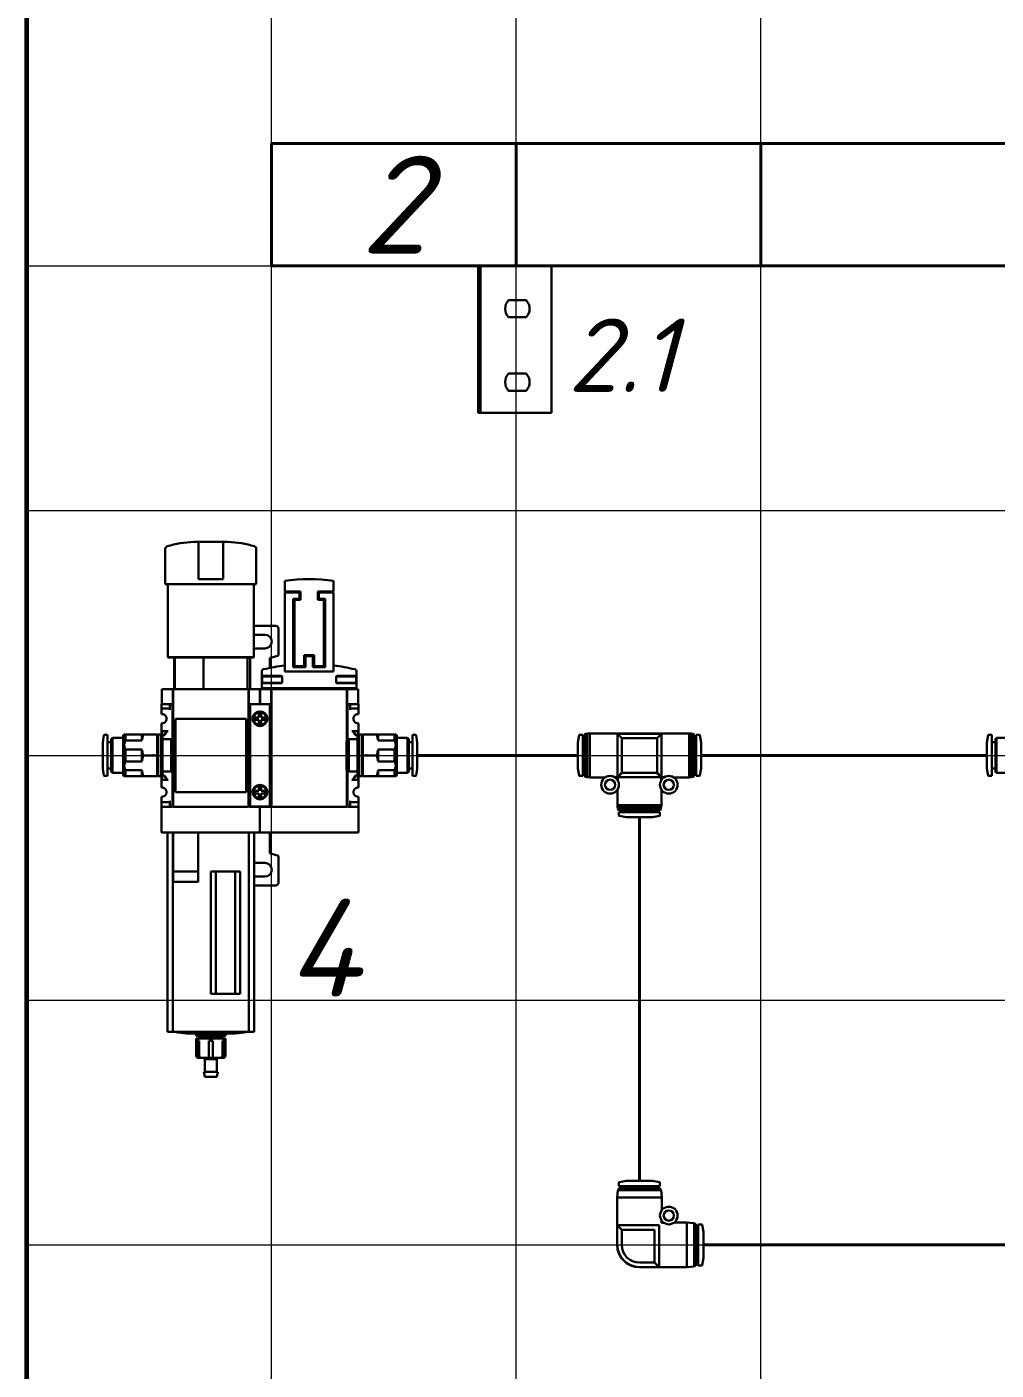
# Model space of a CAD drawing. Header units: millimetres. Extents: x 0 to 53000, y -591 to 24400.
# Drawn here: x 14700 to 15096, y 6049 to 6598 of the extents above; entities that cross this region are included whole.
import ezdxf
from ezdxf.enums import TextEntityAlignment as Align

# ---------------------------------------------------------------- set-up
doc = ezdxf.new("R2010")
doc.units = ezdxf.units.MM
for name, color, linetype, lineweight in [('Основная', 7, 'Continuous', 30), ('Сетчатый лоток', 6, 'Continuous', 40), ('Трубка', 5, 'Continuous', 40)]:
    doc.layers.add(name, color=color, linetype=linetype, lineweight=lineweight)
doc.layers.add('Сетка', color=9, linetype='Continuous', lineweight=20, transparency=0.3)
doc.styles.add('текст', font='isocpeui.ttf')

# ---------------------------------------------------------------- blocks, each defined once
blk = doc.blocks.new('*U407')
at = {"layer": 'Сетка'}
blk.add_line((0, -1500), (0, 500), dxfattribs=at)
blk = doc.blocks.new('*U408')
at = {"layer": 'Сетка', "color": 0, "linetype": 'ByBlock', "lineweight": -2, "transparency": 16777216}
for p in [(0, 0), (100, 0), (200, 0), (300, 0)]:
    blk.add_blockref('*U407', p, dxfattribs=at)
blk = doc.blocks.new('*U409')
at = {"layer": 'Сетка'}
blk.add_line((-800, 0), (700, 0), dxfattribs=at)
blk = doc.blocks.new('*U410')
at = {"layer": 'Сетка', "color": 0, "linetype": 'ByBlock', "lineweight": -2, "transparency": 16777216}
for p in [(0, 1000), (0, 900), (0, 800), (0, 700), (0, 600)]:
    blk.add_blockref('*U409', p, dxfattribs=at)
blk = doc.blocks.new('Фильтр-редуктор')
at = {"layer": 'Основная'}
for p, q in [((2400.5, 496.06), (2400.5, 481.6)), ((2426.1, 498.8), (2412.1, 498.8)), ((2414.1, 483.6), (2414.1, 498.8)), ((2424.1, 483.6), (2424.1, 498.8)), ((2437.7, 481.6), (2437.7, 496.06)), ((2414.1, 483.6), (2424.1, 483.6)), ((2368.9, 478.6), (2368.9, 482.97)), ((2375.4, 478.6), (2368.9, 478.6)), ((2368.9, 478.1), (2374.9, 478.1)), ((2368.9, 445.85), (2368.9, 478.1)), ((2369.4, 478.1), (2369.4, 478.6)), ((2374.9, 475.6), (2374.9, 478.1)), ((2375.4, 478.6), (2375.4, 475.1)), ((2382.4, 475.1), (2382.4, 478.6)), ((2388.9, 478.6), (2382.4, 478.6)), ((2382.9, 478.1), (2388.9, 478.1)), ((2382.9, 478.1), (2382.9, 475.6)), ((2388.4, 478.6), (2388.4, 478.1)), ((2388.9, 482.97), (2388.9, 478.6)), ((2388.9, 478.1), (2388.9, 445.85)), ((2437.7, 481.6), (2400.5, 481.6)), ((2401.5, 481.6), (2401.5, 451.8)), ((2436.7, 451.8), (2436.7, 481.6)), ((2372.4, 447.6), (2372.4, 475.6)), ((2372.4, 475.6), (2374.9, 475.6)), ((2375.4, 475.1), (2372.9, 475.1)), ((2372.9, 475.1), (2372.9, 448.1)), ((2384.9, 475.1), (2382.4, 475.1)), ((2382.9, 475.6), (2385.4, 475.6)), ((2384.9, 448.1), (2384.9, 475.1)), ((2385.4, 475.6), (2385.4, 447.6)), ((2391.5, 463.5), (2391.5, 452.42)), ((2401.5, 464.5), (2392.5, 464.5)), ((2397, 460.9), (2401, 460.9)), ((2376.9, 448.1), (2376.9, 452.6)), ((2376.9, 452.6), (2380.9, 452.6)), ((2380.4, 452.1), (2377.4, 452.1)), ((2377.4, 452.1), (2377.4, 447.6)), ((2380.4, 447.6), (2380.4, 452.1)), ((2380.9, 452.6), (2380.9, 448.1)), ((2395, 451.47), (2395, 447.35)), ((2401, 455.3), (2397, 455.3)), ((2401.5, 451.8), (2401.7, 451.6)), ((2436.7, 451.8), (2401.5, 451.8)), ((2436.5, 451.6), (2401.7, 451.6)), ((2403, 438.6), (2403, 451.47)), ((2404.1, 451.6), (2404.1, 438.6)), ((2422.08, 438.6), (2422.08, 451.6)), ((2433.8, 451.6), (2433.8, 438.6)), ((2434.1, 438.6), (2434.1, 451.6)), ((2436.5, 451.6), (2436.7, 451.8)), ((2359.5, 445.82), (2359.5, 439.1)), ((2388.9, 445.85), (2368.9, 445.85)), ((2377.4, 447.6), (2372.4, 447.6)), ((2372.9, 448.1), (2376.9, 448.1)), ((2385.4, 447.6), (2380.4, 447.6)), ((2380.9, 448.1), (2384.9, 448.1)), ((2398.3, 439.1), (2398.3, 445.82)), ((2359.5, 439.1), (2360, 438.6)), ((2398.3, 439.1), (2359.5, 439.1)), ((2359.73, 443.9), (2359.77, 444.1)), ((2367.93, 443.9), (2359.73, 443.9)), ((2359.73, 441.3), (2359.73, 443.9)), ((2367.93, 441.3), (2359.73, 441.3)), ((2359.77, 441.1), (2359.73, 441.3)), ((2359.77, 444.1), (2367.64, 444.1)), ((2367.64, 441.1), (2359.77, 441.1)), ((2367.64, 444.1), (2367.93, 443.9)), ((2367.93, 441.3), (2367.64, 441.1)), ((2367.93, 443.9), (2367.93, 441.3)), ((2390.16, 444.1), (2389.87, 443.9)), ((2389.87, 443.9), (2398.07, 443.9)), ((2389.87, 443.9), (2389.87, 441.3)), ((2389.87, 441.3), (2398.07, 441.3)), ((2389.87, 441.3), (2390.16, 441.1)), ((2398.03, 444.1), (2390.16, 444.1)), ((2390.16, 441.1), (2398.03, 441.1)), ((2397.8, 438.6), (2398.3, 439.1)), ((2398.07, 443.9), (2398.03, 444.1)), ((2398.03, 441.1), (2398.07, 441.3)), ((2398.07, 441.3), (2398.07, 443.9)), ((2358.9, 438.6), (2358.9, 432.6)), ((2358.9, 438.6), (2398.9, 438.6)), ((2363.4, 432.6), (2363.4, 438.6)), ((2363.5, 390.6), (2363.5, 438.6)), ((2394.3, 390.6), (2394.3, 438.6)), ((2394.4, 432.6), (2394.4, 438.6)), ((2398.9, 432.6), (2398.9, 438.6)), ((2399.1, 438.6), (2399.1, 432.6)), ((2399.1, 438.6), (2439.1, 438.6)), ((2403.6, 432.6), (2403.6, 438.6)), ((2403.7, 390.6), (2403.7, 438.6)), ((2434.5, 390.6), (2434.5, 438.6)), ((2434.6, 432.6), (2434.6, 438.6)), ((2439.1, 432.6), (2439.1, 438.6)), ((2358.8, 428.5), (2358.8, 432.6)), ((2358.8, 432.6), (2363.4, 432.6)), ((2358.8, 430.7), (2362.2, 430.7)), ((2362.2, 430.2), (2362.2, 432.6)), ((2363.2, 432.6), (2363.2, 390.6)), ((2395, 432.6), (2394.4, 432.6)), ((2394.6, 390.6), (2394.6, 432.6)), ((2395, 390.7), (2395, 432.6)), ((2395, 432.6), (2403, 432.6)), ((2399.5, 428.6), (2398.5, 428.6)), ((2398.5, 428.6), (2398.5, 427.1)), ((2399.5, 427.1), (2399.5, 428.6)), ((2403, 390.7), (2403, 432.6)), ((2403.6, 432.6), (2403, 432.6)), ((2403.4, 432.6), (2403.4, 390.6)), ((2434.6, 432.6), (2439.2, 432.6)), ((2434.8, 390.6), (2434.8, 432.6)), ((2435.8, 430.2), (2435.8, 432.6)), ((2435.8, 430.7), (2439.2, 430.7)), ((2439.2, 428.5), (2439.2, 432.6)), ((2358.8, 398.5), (2358.8, 424.7)), ((2397, 427.1), (2397, 426.1)), ((2398.5, 427.1), (2397, 427.1)), ((2397, 426.1), (2398.5, 426.1)), ((2398.5, 426.1), (2398.5, 424.6)), ((2398.5, 424.6), (2399.5, 424.6)), ((2401, 427.1), (2399.5, 427.1)), ((2399.5, 426.1), (2401, 426.1)), ((2399.5, 424.6), (2399.5, 426.1)), ((2401, 426.1), (2401, 427.1)), ((2404.6, 426.6), (2433.6, 426.6)), ((2404.6, 396.6), (2404.6, 426.6)), ((2433.6, 396.6), (2433.6, 426.6)), ((2439.2, 398.5), (2439.2, 424.7)), ((2358.8, 421.55), (2361.5, 421.55)), ((2358.8, 421.55), (2359.1, 419.87)), ((2359.1, 419.87), (2359.71, 419.87)), ((2359.1, 419.87), (2359.1, 403.33)), ((2360.16, 420.11), (2360.78, 421.17)), ((2436.5, 421.55), (2439.2, 421.55)), ((2437.22, 421.17), (2437.84, 420.11)), ((2438.29, 419.87), (2438.9, 419.87)), ((2438.9, 419.87), (2439.2, 421.55)), ((2438.9, 419.87), (2438.9, 403.33)), ((2359.1, 403.33), (2358.8, 401.65)), ((2358.8, 401.65), (2361.5, 401.65)), ((2359.71, 403.33), (2359.1, 403.33)), ((2360.78, 402.03), (2360.16, 403.09)), ((2436.5, 401.65), (2439.2, 401.65)), ((2437.84, 403.09), (2437.22, 402.03)), ((2438.9, 403.33), (2438.29, 403.33)), ((2439.2, 401.65), (2438.9, 403.33)), ((2397, 397.1), (2397, 396.1)), ((2398.5, 397.1), (2397, 397.1)), ((2397, 396.1), (2398.5, 396.1)), ((2398.5, 398.6), (2398.5, 397.1)), ((2399.5, 398.6), (2398.5, 398.6)), ((2398.5, 396.1), (2398.5, 394.6)), ((2399.5, 397.1), (2399.5, 398.6)), ((2401, 397.1), (2399.5, 397.1)), ((2399.5, 396.1), (2401, 396.1)), ((2399.5, 394.6), (2399.5, 396.1)), ((2401, 396.1), (2401, 397.1)), ((2404.6, 396.6), (2433.6, 396.6)), ((2358.8, 380.1), (2358.8, 394.7)), ((2358.8, 392.5), (2362.2, 392.5)), ((2363.2, 390.6), (2358.8, 390.6)), ((2362.2, 390.6), (2362.2, 393)), ((2363.5, 390.6), (2394.3, 390.6)), ((2399, 390.6), (2394.6, 390.6)), ((2395, 390.7), (2403, 390.7)), ((2395.6, 390.6), (2395.6, 390.7)), ((2398.5, 394.6), (2399.5, 394.6)), ((2399, 380.1), (2399, 390.7)), ((2399, 380.1), (2399, 390.7)), ((2403.4, 390.6), (2399, 390.6)), ((2402.4, 390.6), (2402.4, 390.7)), ((2403.7, 390.6), (2434.5, 390.6)), ((2439.2, 390.6), (2434.8, 390.6)), ((2435.8, 390.6), (2435.8, 393)), ((2435.8, 392.5), (2439.2, 392.5)), ((2439.2, 380.1), (2439.2, 394.7)), ((2358.8, 380.1), (2399, 380.1)), ((2395, 380.1), (2395, 371.53)), ((2399, 380.1), (2439.2, 380.1)), ((2401.4, 380.1), (2401.4, 298.71)), ((2403.6, 380.1), (2403.6, 298.71)), ((2424.24, 359.91), (2424.24, 380.1)), ((2434.45, 380.1), (2434.45, 359.91)), ((2434.6, 380.1), (2434.6, 298.71)), ((2436.8, 298.71), (2436.8, 380.1)), ((2391.5, 370.58), (2391.5, 359.5)), ((2397, 367.7), (2401, 367.7)), ((2407.1, 364.21), (2407.1, 314.21)), ((2407.1, 364.21), (2419.1, 364.21)), ((2409.2, 364.21), (2409.2, 314.21)), ((2417, 364.21), (2417, 314.21)), ((2419.1, 314.21), (2419.1, 364.21)), ((2434.45, 364.12), (2424.24, 364.12)), ((2392.5, 358.5), (2401.4, 358.5)), ((2401, 362.1), (2397, 362.1)), ((2434.45, 359.91), (2424.24, 359.91)), ((2407.1, 314.21), (2419.1, 314.21)), ((2401.4, 298.71), (2436.8, 298.71)), ((2409.11, 298), (2429.09, 298)), ((2413.1, 298), (2413.1, 297)), ((2413.1, 298), (2425.1, 298)), ((2425.1, 297), (2413.1, 297)), ((2414.1, 297), (2414.6, 296.5)), ((2414.6, 296.5), (2414.1, 296)), ((2423.6, 296.5), (2414.6, 296.5)), ((2423.6, 296.5), (2424.1, 297)), ((2424.1, 296), (2423.6, 296.5)), ((2425.1, 297), (2425.1, 298)), ((2413.1, 296), (2413.1, 289)), ((2425.1, 296), (2413.1, 296)), ((2413.54, 295), (2413.54, 289)), ((2414.37, 295), (2413.54, 295)), ((2414.37, 289), (2414.37, 295)), ((2419.94, 295), (2418.26, 295)), ((2418.26, 295), (2418.26, 289)), ((2419.94, 289), (2419.94, 295)), ((2423.83, 295), (2423.83, 289)), ((2424.66, 295), (2423.83, 295)), ((2424.66, 289), (2424.66, 295)), ((2425.1, 289), (2425.1, 296)), ((2424.1, 288), (2414.1, 288)), ((2416.1, 288), (2416.6, 287.5)), ((2416.6, 287.5), (2416.6, 282.3)), ((2421.6, 287.5), (2416.6, 287.5)), ((2421.6, 287.5), (2422.1, 288)), ((2421.6, 282.3), (2421.6, 287.5)), ((2416.2, 282.3), (2416.6, 280.3)), ((2422, 282.3), (2416.2, 282.3)), ((2421.6, 280.3), (2416.6, 280.3)), ((2421.6, 280.3), (2422, 282.3))]:
    blk.add_line(p, q, dxfattribs=at)
for points in [[(2360.16, 420.11), (2360.14, 420.08), (2360.12, 420.04), (2360.09, 420.02), (2360.06, 419.99), (2360.03, 419.97), (2359.99, 419.94), (2359.95, 419.92), (2359.92, 419.91), (2359.87, 419.89), (2359.83, 419.88), (2359.79, 419.88), (2359.75, 419.87), (2359.71, 419.87)], [(2360.78, 421.17), (2360.81, 421.22), (2360.85, 421.27), (2360.9, 421.32), (2360.94, 421.36), (2361, 421.4), (2361.05, 421.44), (2361.11, 421.47), (2361.17, 421.49), (2361.24, 421.51), (2361.31, 421.53), (2361.37, 421.54), (2361.44, 421.55), (2361.5, 421.55)], [(2436.5, 421.55), (2436.57, 421.55), (2436.64, 421.54), (2436.71, 421.53), (2436.77, 421.51), (2436.84, 421.49), (2436.9, 421.46), (2436.96, 421.43), (2437.01, 421.39), (2437.07, 421.35), (2437.11, 421.31), (2437.16, 421.26), (2437.19, 421.21), (2437.22, 421.17)], [(2438.29, 419.87), (2438.24, 419.87), (2438.2, 419.88), (2438.16, 419.89), (2438.12, 419.9), (2438.08, 419.91), (2438.04, 419.93), (2438, 419.95), (2437.97, 419.97), (2437.93, 419.99), (2437.9, 420.02), (2437.88, 420.05), (2437.85, 420.08), (2437.84, 420.11)], [(2359.71, 403.33), (2359.76, 403.33), (2359.8, 403.32), (2359.84, 403.31), (2359.88, 403.3), (2359.92, 403.29), (2359.96, 403.27), (2360, 403.25), (2360.03, 403.23), (2360.07, 403.21), (2360.1, 403.18), (2360.12, 403.15), (2360.15, 403.12), (2360.16, 403.09)], [(2361.5, 401.65), (2361.43, 401.65), (2361.36, 401.66), (2361.29, 401.67), (2361.23, 401.69), (2361.16, 401.71), (2361.1, 401.74), (2361.04, 401.77), (2360.99, 401.81), (2360.93, 401.85), (2360.89, 401.89), (2360.84, 401.94), (2360.81, 401.99), (2360.78, 402.03)], [(2437.22, 402.03), (2437.19, 401.98), (2437.15, 401.93), (2437.1, 401.88), (2437.06, 401.84), (2437, 401.8), (2436.95, 401.76), (2436.89, 401.73), (2436.83, 401.71), (2436.76, 401.69), (2436.69, 401.67), (2436.63, 401.66), (2436.56, 401.65), (2436.5, 401.65)], [(2437.84, 403.09), (2437.86, 403.12), (2437.88, 403.16), (2437.91, 403.18), (2437.94, 403.21), (2437.97, 403.23), (2438.01, 403.26), (2438.05, 403.28), (2438.08, 403.29), (2438.13, 403.31), (2438.17, 403.32), (2438.21, 403.32), (2438.25, 403.33), (2438.29, 403.33)], [(2414.64, 288), (2414.42, 288.01), (2414.17, 288.06), (2413.97, 288.16), (2413.82, 288.28)], [(2414.61, 288.28), (2414.75, 288.13), (2414.86, 288.04), (2414.92, 288.01), (2414.92, 288)], [(2418.84, 288), (2418.61, 288.01), (2418.43, 288.06), (2418.34, 288.16), (2418.31, 288.28)], [(2419.89, 288.28), (2419.84, 288.13), (2419.73, 288.04), (2419.57, 288.01), (2419.36, 288)], [(2423.28, 288), (2423.29, 288.01), (2423.36, 288.06), (2423.48, 288.16), (2423.59, 288.28)], [(2424.38, 288.28), (2424.19, 288.13), (2423.96, 288.04), (2423.75, 288.01), (2423.56, 288)]]:
    blk.add_lwpolyline(points, dxfattribs=at)
for centre, radius in [((2399, 426.6), 3), ((2399, 426.6), 2.6), ((2399, 396.6), 3), ((2399, 396.6), 2.6)]:
    blk.add_circle(centre, radius, dxfattribs=at)
for centre, radius, start, end in [((2401.5, 496.06), 1, 106.3418, 180), ((2413.88, 453.84), 45, 92.2671, 106.3418), ((2424.32, 453.84), 45, 73.6582, 87.7329), ((2436.7, 496.06), 1, 0, 73.6582), ((2378.9, 403.6), 80, 82.8192, 97.1808), ((2392.5, 463.5), 1, 90, 180), ((2397, 458.1), 2.8, 90, 270), ((2401, 458.1), 2.8, 79.7134, 90), ((2399, 473.1), 22, 250.0677, 259.5243), ((2401, 458.1), 2.8, 270, 280.2866), ((2399, 473.1), 22, 280.4757, 282.2388), ((2360.5, 445.82), 1, 103.4685, 180), ((2378.9, 368.99), 80, 97.1808, 103.4685), ((2378.9, 368.99), 80, 76.5315, 82.8192), ((2397.3, 445.82), 1, 0, 76.5315), ((2358.9, 426.6), 1.9, 266.983, 93.017), ((2439.1, 426.6), 1.9, 86.983, 273.017), ((2358.9, 396.6), 1.9, 266.983, 93.017), ((2439.1, 396.6), 1.9, 86.983, 273.017), ((2399, 349.9), 22, 100.4757, 109.9323), ((2397, 364.9), 2.8, 90, 270), ((2401, 364.9), 2.8, 81.7868, 90), ((2392.5, 359.5), 1, 180, 270), ((2401, 364.9), 2.8, 270, 278.2132), ((2419.1, 397.5), 100, 261.0779, 264.268), ((2419.1, 397.5), 100, 275.732, 278.9221), ((2414.1, 289), 1, 180, 270), ((2424.1, 289), 1, 270, 0)]:
    blk.add_arc(centre, radius, start, end, dxfattribs=at)
for centre, major_axis, ratio, start_param, end_param in [((2414.46, 289), (0, 1), 0.927184, 1.570796, 2.376927), ((2415.16, 289), (0, -1), 0.788011, 4.712389, 5.51852), ((2418.4, 289), (0, 1), 0.139173, 1.570796, 2.376927), ((2419.8, 289), (0, -1), 0.139173, 0.764666, 1.570796), ((2423.04, 289), (0, 1), 0.788011, 3.906258, 4.712389), ((2423.74, 289), (0, -1), 0.927184, 0.764666, 1.570796)]:
    blk.add_ellipse(centre, major_axis=major_axis, ratio=ratio, start_param=start_param, end_param=end_param, dxfattribs=at)
at = {"layer": 'Основная', "style": 'текст'}
blk.add_attdef('№', text='', height=40, dxfattribs=at).set_placement((2361, 333), align=Align.MIDDLE_CENTER)
blk = doc.blocks.new('Штуцер цанговый G14-10')
at = {"layer": 'Основная'}
for p, q in [((-8, 0), (-8, -0.3)), ((8, 0), (-8, 0)), ((-5.72, 4.8), (-6.58, 3.94)), ((-6.58, 3.94), (-6.58, 0)), ((6.58, 3.94), (-6.58, 3.94)), ((5.72, 4.8), (-5.72, 4.8)), ((6.58, 3.94), (5.72, 4.8)), ((6.58, 0), (6.58, 3.94)), ((8, -0.3), (8, 0)), ((-8.5, -0.3), (-8.5, -1.6)), ((8.5, -0.3), (-8.5, -0.3)), ((8.5, -1.6), (-8.5, -1.6)), ((-8.5, -1.9), (-8.5, -15.27)), ((-8.5, -1.9), (8.5, -1.9)), ((-8, -1.6), (-8, -1.9)), ((0, -7.49), (0, -1.9)), ((8, -1.9), (8, -1.6)), ((8.5, -1.6), (8.5, -0.3)), ((8.5, -15.27), (8.5, -1.9)), ((-6.05, -8.1), (-8.5, -8.1)), ((-6.05, -14.83), (-6.05, -8.1)), ((-2.45, -8.1), (-2.45, -14.83)), ((2.45, -8.1), (-2.45, -8.1)), ((2.45, -14.83), (2.45, -8.1)), ((8.5, -8.1), (6.05, -8.1)), ((6.05, -8.1), (6.05, -14.83)), ((-6.05, -14.83), (-8.5, -14.83)), ((-8.5, -15.27), (-8.25, -15.7)), ((8.25, -15.7), (-8.25, -15.7)), ((-7.15, -15.7), (-7.15, -20.1)), ((2.45, -14.83), (-2.45, -14.83)), ((8.5, -14.83), (6.05, -14.83)), ((7.15, -20.1), (7.15, -15.7)), ((8.25, -15.7), (8.5, -15.27)), ((7.15, -20.1), (-7.15, -20.1)), ((-6.95, -20.1), (-6.95, -20.4)), ((-6.95, -20.4), (-6.75, -20.6)), ((6.95, -20.4), (-6.95, -20.4)), ((6.75, -20.6), (-6.75, -20.6)), ((-5.4, -20.6), (-5.4, -21.8)), ((5.4, -21.8), (5.4, -20.6)), ((6.75, -20.6), (6.95, -20.4)), ((6.95, -20.4), (6.95, -20.1)), ((-8.4, -22.1), (-8.4, -23.39)), ((8.4, -22.1), (-8.4, -22.1)), ((-8.23, -23.58), (-5.3, -24.1)), ((5.3, -24.1), (-5.3, -24.1)), ((5.3, -24.1), (8.23, -23.58)), ((8.4, -23.39), (8.4, -22.1))]:
    blk.add_line(p, q, dxfattribs=at)
for points in [[(-6.05, -8.1), (-6.67, -7.99), (-7.28, -7.84), (-7.89, -7.68), (-8.5, -7.49)], [(0, -7.49), (-0.07, -7.51), (-0.66, -7.69), (-1.25, -7.85), (-1.85, -7.99), (-2.45, -8.1)], [(2.45, -8.1), (1.83, -7.99), (1.22, -7.84), (0.61, -7.68), (0, -7.49)], [(8.5, -7.49), (8.43, -7.51), (7.84, -7.69), (7.25, -7.85), (6.65, -7.99), (6.05, -8.1)], [(-2.45, -14.83), (-2.81, -14.99), (-3.18, -15.11), (-3.57, -15.2), (-3.96, -15.26), (-4.34, -15.27), (-4.73, -15.24), (-5.12, -15.16), (-5.51, -15.05), (-5.78, -14.95), (-6.05, -14.83)], [(6.05, -14.83), (5.69, -14.99), (5.32, -15.11), (4.93, -15.2), (4.54, -15.26), (4.16, -15.27), (3.77, -15.24), (3.38, -15.16), (2.99, -15.05), (2.72, -14.95), (2.45, -14.83)]]:
    blk.add_lwpolyline(points, dxfattribs=at)
for centre, radius, start, end in [((-5.7, -21.8), 0.3, 270, 360), ((5.7, -21.8), 0.3, 180, 270), ((-8.2, -23.39), 0.2, 180, 260), ((8.2, -23.39), 0.2, 280, 360)]:
    blk.add_arc(centre, radius, start, end, dxfattribs=at)
for p in [(0, 0), (0, 0), (0, 0), (0, -3.4), (0, -24.1)]:
    blk.add_point(p, dxfattribs=at)
blk = doc.blocks.new('Соединение Т-образное 10')
at = {"layer": 'Основная'}
for p, q in [((-8.66, 22.3), (-8.8, 22.16)), ((-8.8, 22.16), (-8.8, 21.8)), ((-8.8, 22.16), (8.8, 22.16)), ((-8.66, 22.3), (8.66, 22.3)), ((-8.4, 24.49), (-8.4, 23.2)), ((-8.4, 23.2), (8.4, 23.2)), ((-5.3, 25.2), (-8.23, 24.68)), ((-5.7, 22.82), (-5.7, 22.3)), ((-5.3, 25.2), (5.3, 25.2)), ((8.23, 24.68), (5.3, 25.2)), ((5.7, 22.3), (5.7, 22.82)), ((8.4, 23.2), (8.4, 24.49)), ((8.8, 22.16), (8.66, 22.3)), ((8.8, 21.8), (8.8, 22.16)), ((-8.95, 21.3), (-9, 20.3)), ((-9, 20.3), (-9, 13.99)), ((-9, 20.3), (9, 20.3)), ((-8.95, 21.3), (8.95, 21.3)), ((-8.8, 21.8), (-8.7, 21.7)), ((-8.8, 21.8), (8.8, 21.8)), ((-8.7, 21.7), (-8.8, 21.6)), ((-8.8, 21.6), (-8.8, 21.3)), ((-8.8, 21.6), (8.8, 21.6)), ((-8.7, 21.7), (8.7, 21.7)), ((8.7, 21.7), (8.8, 21.8)), ((8.8, 21.6), (8.7, 21.7)), ((8.8, 21.3), (8.8, 21.6)), ((9, 20.3), (8.95, 21.3)), ((9, 13.99), (9, 20.3)), ((-9, 13.99), (-9, 13.99)), ((9, 13.99), (9, 13.99)), ((-24.68, 8.23), (-25.2, 5.3)), ((-23.2, 8.4), (-24.49, 8.4)), ((-23.2, 8.4), (-23.2, -8.4)), ((-22.3, 5.7), (-22.82, 5.7)), ((-22.16, 8.8), (-22.3, 8.66)), ((-22.3, 8.66), (-22.3, -8.66)), ((-21.8, 8.8), (-22.16, 8.8)), ((-22.16, 8.8), (-22.16, -8.8)), ((-21.7, 8.7), (-21.8, 8.8)), ((-21.8, 8.8), (-21.8, -8.8)), ((-21.6, 8.8), (-21.7, 8.7)), ((-21.7, 8.7), (-21.7, -8.7)), ((-21.3, 8.8), (-21.6, 8.8)), ((-21.6, 8.8), (-21.6, -8.8)), ((-20.3, 9), (-21.3, 8.95)), ((-21.3, 8.95), (-21.3, -8.95)), ((-13.99, 9), (-20.3, 9)), ((-20.3, 9), (-20.3, -9)), ((-10.24, 8.86), (-9, 8.86)), ((-9, 8.86), (-7.2, 7.03)), ((-9, 8.86), (-9, -8.86)), ((-8.86, 10.24), (-8.86, 8.9)), ((-8.86, 8.9), (-7.03, 7.1)), ((-8.86, 8.9), (8.86, 8.9)), ((-7.2, 7.03), (-7.03, 7.03)), ((-7.2, 7.03), (-7.2, -7.03)), ((-7.03, 7.1), (-7.03, 7.03)), ((-7.03, 7.1), (7.03, 7.1)), ((7.03, 7.1), (8.86, 8.9)), ((7.03, 7.03), (7.03, 7.1)), ((7.03, 7.03), (7.2, 7.03)), ((7.2, 7.03), (9, 8.86)), ((7.2, 7.03), (7.2, -7.03)), ((8.86, 8.9), (8.86, 10.24)), ((9, 8.86), (10.24, 8.86)), ((9, 8.86), (9, -8.86)), ((13.99, 9), (13.99, 9)), ((20.3, 9), (13.99, 9)), ((21.3, 8.95), (20.3, 9)), ((20.3, 9), (20.3, -9)), ((21.3, 8.95), (21.3, -8.95)), ((21.6, 8.8), (21.3, 8.8)), ((21.7, 8.7), (21.6, 8.8)), ((21.6, 8.8), (21.6, -8.8)), ((21.8, 8.8), (21.7, 8.7)), ((21.7, 8.7), (21.7, -8.7)), ((22.16, 8.8), (21.8, 8.8)), ((21.8, 8.8), (21.8, -8.8)), ((22.3, 8.66), (22.16, 8.8)), ((22.16, 8.8), (22.16, -8.8)), ((22.3, 8.66), (22.3, -8.66)), ((22.82, 5.7), (22.3, 5.7)), ((24.49, 8.4), (23.2, 8.4)), ((23.2, 8.4), (23.2, -8.4)), ((25.2, 5.3), (24.68, 8.23)), ((-25.2, 5.3), (-25.2, -5.3)), ((25.2, 5.3), (25.2, -5.3)), ((-25.2, -5.3), (-24.68, -8.23)), ((24.68, -8.23), (25.2, -5.3)), ((-24.49, -8.4), (-23.2, -8.4)), ((-22.82, -5.7), (-22.3, -5.7)), ((-22.3, -8.66), (-22.16, -8.8)), ((-22.16, -8.8), (-21.8, -8.8)), ((-21.8, -8.8), (-21.7, -8.7)), ((-21.7, -8.7), (-21.6, -8.8)), ((-21.6, -8.8), (-21.3, -8.8)), ((-21.3, -8.95), (-20.3, -9)), ((-20.3, -9), (20.3, -9)), ((-7.2, -7.03), (-9, -8.86)), ((9, -8.86), (-9, -8.86)), ((7.2, -7.03), (-7.2, -7.03)), ((9, -8.86), (7.2, -7.03)), ((20.3, -9), (21.3, -8.95)), ((21.3, -8.8), (21.6, -8.8)), ((21.6, -8.8), (21.7, -8.7)), ((21.7, -8.7), (21.8, -8.8)), ((21.8, -8.8), (22.16, -8.8)), ((22.16, -8.8), (22.3, -8.66)), ((22.3, -5.7), (22.82, -5.7)), ((23.2, -8.4), (24.49, -8.4))]:
    blk.add_line(p, q, dxfattribs=at)
for centre, radius in [((-12, 12), 3.6), ((-12, 12), 2.1), ((12, 12), 3.6), ((12, 12), 2.1)]:
    blk.add_circle(centre, radius, dxfattribs=at)
for centre, radius, start, end in [((-8.2, 24.49), 0.2, 100, 180), ((-6.07, 22.82), 0.375, 360, 90), ((6.07, 22.82), 0.375, 90, 180), ((8.2, 24.49), 0.2, 360, 80), ((-24.49, 8.2), 0.2, 90, 170), ((-22.82, 6.07), 0.375, 180, 270), ((22.82, 6.07), 0.375, 270, 0), ((24.49, 8.2), 0.2, 10, 90), ((-24.49, -8.2), 0.2, 190, 270), ((-22.82, -6.07), 0.375, 90, 180), ((22.82, -6.07), 0.375, 360, 90), ((24.49, -8.2), 0.2, 270, 350)]:
    blk.add_arc(centre, radius, start, end, dxfattribs=at)
at = {"layer": 'Основная', "style": 'текст'}
blk.add_attdef('№', text='', height=40, dxfattribs=at).set_placement((0, -33), align=Align.MIDDLE_CENTER)
blk = doc.blocks.new('Соединение Г-образное 10')
at = {"layer": 'Основная'}
for p, q in [((-8.89, 22.4), (-9.1, 19.4)), ((-8.89, 22.4), (8.89, 22.4)), ((-8.53, 23.1), (-8.6, 23.03)), ((-8.6, 23.03), (-8.6, 22.77)), ((-8.6, 23.03), (8.6, 23.03)), ((-8.6, 22.77), (-8.5, 22.71)), ((-8.6, 22.77), (8.6, 22.77)), ((-8.5, 22.71), (-8.6, 22.66)), ((-8.6, 22.66), (-8.6, 22.4)), ((-8.6, 22.66), (8.6, 22.66)), ((-8.53, 23.1), (8.53, 23.1)), ((-8.5, 22.71), (8.5, 22.71)), ((-8.4, 25.49), (-8.4, 24)), ((-8.4, 24), (8.4, 24)), ((-5.3, 26.2), (-8.23, 25.68)), ((-5.7, 23.62), (-5.7, 23.1)), ((-5.3, 26.2), (5.3, 26.2)), ((8.23, 25.68), (5.3, 26.2)), ((5.7, 23.1), (5.7, 23.62)), ((8.4, 24), (8.4, 25.49)), ((8.5, 22.71), (8.6, 22.77)), ((8.6, 22.66), (8.5, 22.71)), ((8.6, 23.03), (8.53, 23.1)), ((8.6, 22.77), (8.6, 23.03)), ((8.6, 22.4), (8.6, 22.66)), ((9.1, 19.4), (8.89, 22.4)), ((-9.1, 19.4), (-9.1, 0)), ((-9.1, 19.4), (9.1, 19.4)), ((9.1, 14.13), (9.1, 19.4)), ((9.1, 14.13), (9.1, 14.13)), ((-7.21, 6.18), (-9.04, 8)), ((-9.04, 8), (-9.04, 0)), ((-9.04, 8), (8, 8)), ((-7.21, 0), (-7.21, 6.18)), ((-7.21, 6.18), (6.18, 6.18)), ((6.18, 6.18), (6.18, -7.21)), ((8, 8), (8, -9.04)), ((9.04, 9.94), (9.04, 9.04)), ((9.04, 9.04), (9.94, 9.04)), ((14.13, 9.1), (14.13, 9.1)), ((19.4, 9.1), (14.13, 9.1)), ((22.4, 8.89), (19.4, 9.1)), ((19.4, 9.1), (19.4, -9.1)), ((22.4, 8.89), (22.4, -8.89)), ((22.66, 8.6), (22.4, 8.6)), ((22.71, 8.5), (22.66, 8.6)), ((22.66, 8.6), (22.66, -8.6)), ((22.77, 8.6), (22.71, 8.5)), ((22.71, 8.5), (22.71, -8.5)), ((23.03, 8.6), (22.77, 8.6)), ((22.77, 8.6), (22.77, -8.6)), ((23.1, 8.53), (23.03, 8.6)), ((23.03, 8.6), (23.03, -8.6)), ((23.1, 8.53), (23.1, -8.53)), ((23.62, 5.7), (23.1, 5.7)), ((25.49, 8.4), (24, 8.4)), ((24, 8.4), (24, -8.4)), ((26.2, 5.3), (25.68, 8.23)), ((26.2, 5.3), (26.2, -5.3)), ((-9.1, 0), (-9.04, 0)), ((25.68, -8.23), (26.2, -5.3)), ((6.18, -7.21), (0, -7.21)), ((8, -9.04), (0, -9.04)), ((0, -9.04), (0, -9.1)), ((0, -9.1), (19.4, -9.1)), ((8, -9.04), (6.18, -7.21)), ((19.4, -9.1), (22.4, -8.89)), ((22.4, -8.6), (22.66, -8.6)), ((22.66, -8.6), (22.71, -8.5)), ((22.71, -8.5), (22.77, -8.6)), ((22.77, -8.6), (23.03, -8.6)), ((23.03, -8.6), (23.1, -8.53)), ((23.1, -5.7), (23.62, -5.7)), ((24, -8.4), (25.49, -8.4))]:
    blk.add_line(p, q, dxfattribs=at)
for radius in [3.6, 2.1]:
    blk.add_circle((12, 12), radius, dxfattribs=at)
for centre, radius, start, end in [((-8.2, 25.49), 0.2, 100, 180), ((-6.07, 23.62), 0.375, 360, 90), ((6.07, 23.62), 0.375, 90, 180), ((8.2, 25.49), 0.2, 0, 80), ((23.62, 6.07), 0.375, 270, 0), ((25.49, 8.2), 0.2, 10, 90), ((0, 0), 9.1, 180, 270), ((0, 0), 9.04, 180, 270), ((0, 0), 7.21, 180, 270), ((23.62, -6.07), 0.375, 360, 90), ((25.49, -8.2), 0.2, 270, 350)]:
    blk.add_arc(centre, radius, start, end, dxfattribs=at)
at = {"layer": 'Основная', "style": 'текст'}
blk.add_attdef('№', text='', height=40, dxfattribs=at).set_placement((-44, 7), align=Align.MIDDLE_CENTER)
blk = doc.blocks.new('Кронштейн')
at = {"layer": 'Основная', "color": 0, "linetype": 'ByBlock', "lineweight": -2}
for p, q in [((-15.5, 0), (-14.5, 0)), ((-15.5, -3), (-15.5, 0)), ((14.5, 0), (-14.5, 0)), ((-14.5, 0), (-14.5, -60)), ((14.5, -60), (14.5, 0)), ((-15.5, -57), (-15.5, -3)), ((4.07, -14), (-3.07, -14)), ((-3.07, -21), (4.07, -21)), ((4.07, -44), (-3.07, -44)), ((-3.07, -51), (4.07, -51)), ((-15.5, -60), (-15.5, -57)), ((-14.5, -60), (-15.5, -60)), ((-13.5, -60), (-14.5, -60)), ((14.5, -60), (-13.5, -60))]:
    blk.add_line(p, q, dxfattribs=at)
for centre, start, end in [((0.5, -17.5), 135.573, 224.427), ((0.5, -17.5), 315.573, 44.427), ((0.5, -47.5), 135.573, 224.427), ((0.5, -47.5), 315.573, 44.427)]:
    blk.add_arc(centre, 5, start, end, dxfattribs=at)
at = {"layer": 'Основная', "style": 'текст'}
blk.add_attdef('№', (21.08, -51.49), '', height=40, dxfattribs=at)

msp = doc.modelspace()

# ---------------------------------------------------------------- linework, layer by layer
at = {"lineweight": 60}
msp.add_line((14700, 5500), (14700, 7500), dxfattribs=at)
at = {"layer": 'Сетчатый лоток'}
for p, q in [((14800, 6500), (14800, 6550)), ((14800, 6550), (14900, 6550)), ((14900, 6550), (14900, 6500)), ((14900, 6550), (15000, 6550)), ((15000, 6550), (15000, 6500)), ((15000, 6550), (15100, 6550)), ((14800, 6500), (14900, 6500)), ((14900, 6500), (15000, 6500)), ((15000, 6500), (15100, 6500))]:
    msp.add_line(p, q, dxfattribs=at)
at = {"layer": 'Трубка'}
for p, q in [((14835.5, 6307.39729, -19.65473), (14835.5, 6292.60395, -19.74385)), ((14859.6, 6300, -19.69929), (14925.2, 6300)), ((14975.6, 6300), (15092.42232, 6300)), ((14950.4, 6274.8), (14950.4, 6126.2)), ((14976.6, 6100), (15200, 6100))]:
    msp.add_line(p, q, dxfattribs=at)

# ---------------------------------------------------------------- block references
at = {"layer": 'Основная'}
ref = msp.add_blockref('Кронштейн', (14900, 6500), dxfattribs=at)
ref.add_attrib('№', '2.1', (14921.08, 6448.5082), dxfattribs={"layer": '0', "height": 30, "style": 'текст'})
ref = msp.add_blockref('Фильтр-редуктор', (17194.3, 5888.40031), dxfattribs=dict(at, xscale=-1))
ref.add_attrib('№', '4', dxfattribs={"layer": '0', "height": 40, "style": 'текст'}).set_placement((14821.14849, 6221.40031), align=Align.MIDDLE_CENTER)
at = {"layer": 'Основная', "xscale": -1}
for p, rotation in [((14755.1, 6300.00062, -19.69929), 270.0000000000093), ((14835.5, 6300.00062, -19.69929), 90)]:
    msp.add_blockref('Штуцер цанговый G14-10', p, dxfattribs=dict(at, rotation=rotation))
at = {"layer": 'Основная'}
for name, p, rotation in [('Соединение Т-образное 10', (14950.4, 6300), 180), ('Штуцер цанговый G14-10', (15116.52232, 6300), 270)]:
    msp.add_blockref(name, p, dxfattribs=dict(at, rotation=rotation))
msp.add_blockref('Соединение Г-образное 10', (14950.4, 6100), dxfattribs=at)
at = {"layer": 'Сетка'}
for name, p in [('*U408', (14700, 7000)), ('*U410', (15500, 5500))]:
    msp.add_blockref(name, p, dxfattribs=at)

# ---------------------------------------------------------------- texts
at = {"layer": 'Основная', "insert": (14850, 6525), "char_height": 40, "attachment_point": 5, "style": 'текст'}
msp.add_mtext_dynamic_manual_height_columns('2', width=100, gutter_width=200, heights=[0], dxfattribs=at)

doc.saveas('drawing.dxf')
